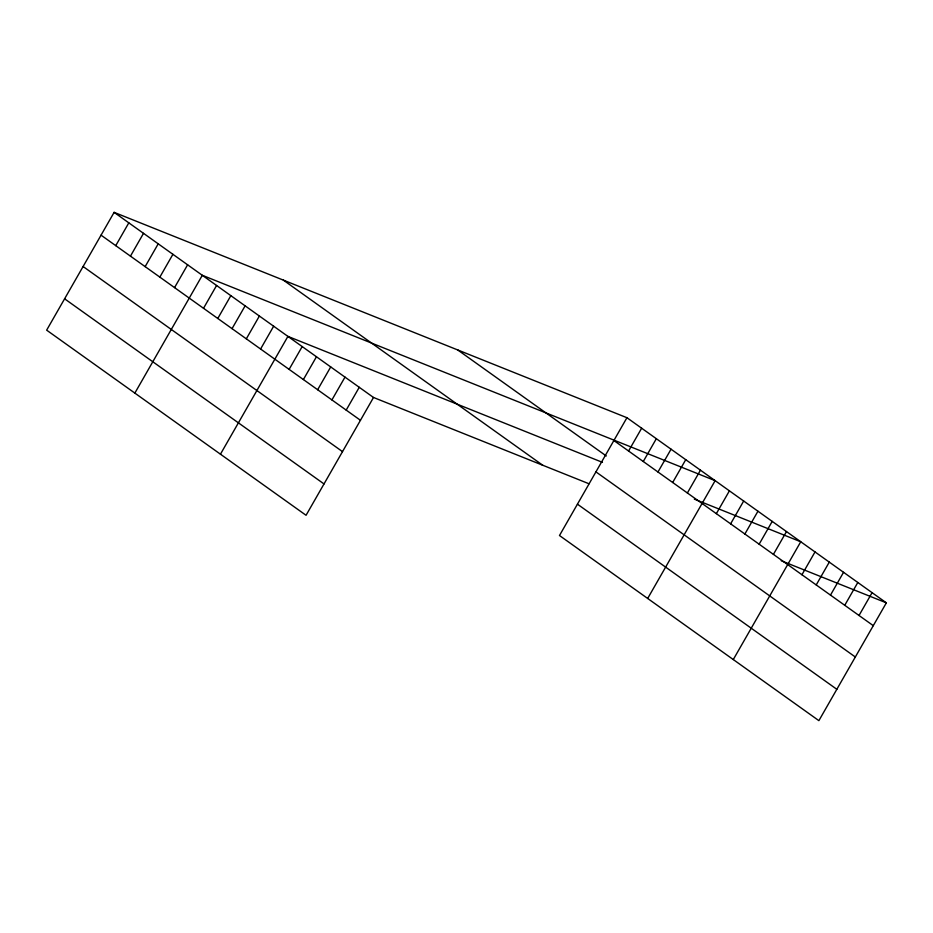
<?xml version="1.0" encoding="UTF-8"?>
<svg xmlns="http://www.w3.org/2000/svg" width="933" height="933" viewBox="0 0 933 933"><rect width="100%" height="100%" fill="white"/><g stroke="black" fill="none" stroke-linecap="round" stroke-linejoin="round"><path stroke-width="1.4" d="M626.941 417.716L559.485 535.519L818.882 720.649L886.35 602.846L626.941 417.716L114.118 212.351L46.65 330.154L306.059 515.284L373.515 397.481L588.991 483.761M115.75 245.647L128.812 222.847M130.457 256.143L143.519 233.332M145.151 266.628L158.213 243.828M159.846 277.124L172.908 254.312M174.553 287.609L187.615 264.809M134.853 393.096L202.309 275.293L715.145 480.658L647.677 598.461M203.522 308.287L216.584 285.475M217.786 318.468L230.848 295.656M232.049 328.649L245.111 305.837M246.324 338.831L259.386 316.019M260.587 349.012L273.649 326.212M220.456 454.184L287.912 336.393L602.45 462.348M289.125 369.375L302.187 346.575M303.388 379.556L316.45 356.756M317.652 389.737L330.714 366.937M331.926 399.919L344.988 377.119M346.19 410.1L359.252 387.3M628.585 451.012L641.647 428.212M643.28 461.508L656.342 438.697M657.987 471.993L671.049 449.193M672.681 482.489L685.743 459.677M687.376 492.986L700.438 470.174M716.346 513.651L729.408 490.84M730.621 523.833L743.671 501.033M744.884 534.014L757.946 511.214M759.147 544.196L772.209 521.395M773.422 554.377L786.484 531.577M733.28 659.561L800.747 541.758L694.339 499.143M801.948 574.74L815.01 551.939M816.223 584.921L829.285 562.121M830.487 595.114L843.549 572.302M844.75 605.295L857.812 582.484M859.025 615.477L872.087 592.665M781.224 560.745L886.35 602.846M613.879 440.528L873.288 625.658M457.706 349.945L606.275 455.969M595.93 471.876L855.339 657.007M283.352 280.122L542.749 465.252M577.434 504.17L836.843 689.3M114.118 212.351L373.515 397.481M101.056 235.163L360.465 420.293M83.095 266.511L342.504 451.63M64.599 298.805L324.008 483.935"/></g></svg>
